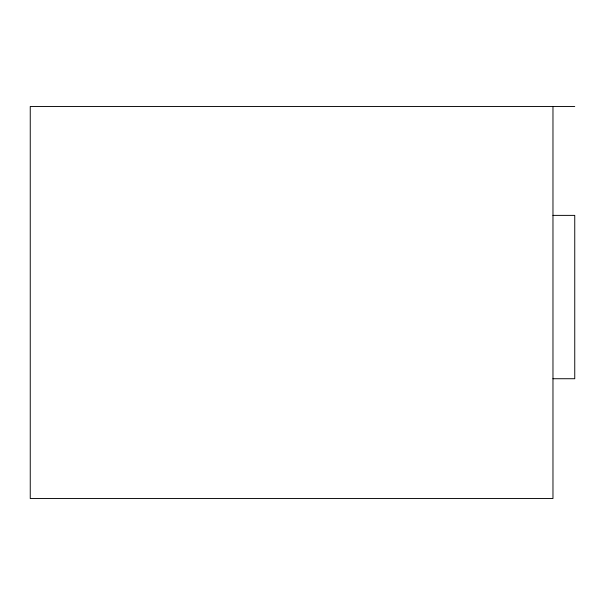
<?xml version="1.0" encoding="UTF-8"?>
<svg xmlns="http://www.w3.org/2000/svg" width="605" height="605" viewBox="0 0 605 605"><rect width="100%" height="100%" fill="white"/><g stroke="black" fill="none" stroke-linecap="round" stroke-linejoin="round"><path stroke-width="0.91" d="M574.75 106.48L30.25 106.48L30.25 498.52L552.97 498.52L552.97 106.48M552.97 215.38L574.75 215.38L574.75 378.73L552.97 378.73"/></g></svg>
